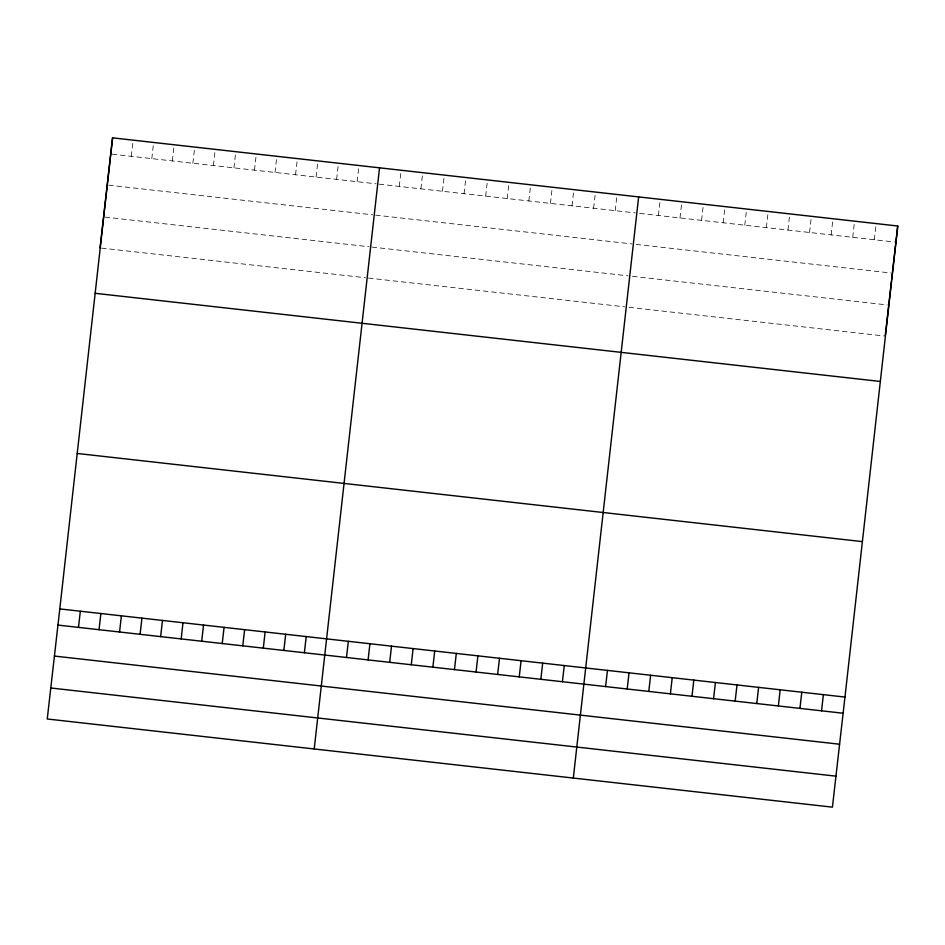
<?xml version="1.0" encoding="UTF-8"?>
<svg xmlns="http://www.w3.org/2000/svg" width="945" height="945" viewBox="0 0 945 945"><rect width="100%" height="100%" fill="white"/><g stroke="black" fill="none" stroke-linecap="round" stroke-linejoin="round"><path stroke-width="0.71" stroke-dasharray="4.72 3.54" d="M131.272 156.327L133.115 140.155M151.802 158.63L153.645 142.459M172.344 160.934L174.175 144.762M192.874 163.237L194.717 147.077M213.405 165.54L215.247 149.381M233.947 167.856L235.789 151.684M254.477 170.159L256.319 153.988M275.019 172.462L276.861 156.291M295.549 174.766L297.391 158.606M316.091 177.069L317.933 160.91M336.621 179.385L338.464 163.213M357.163 181.688L358.994 165.517M399.286 186.413L401.129 170.254M420.879 188.835L422.722 172.675M442.473 191.268L444.315 175.097M464.066 193.69L465.909 177.518M485.659 196.111L487.502 179.94M507.241 198.533L509.083 182.373M528.834 200.966L530.677 184.795M550.427 203.388L552.27 187.216M572.02 205.809L573.863 189.638M593.614 208.231L595.456 192.071M615.207 210.664L617.05 194.493M658.393 215.507L660.236 199.336M679.987 217.929L681.829 201.769M701.58 220.35L703.423 204.191M723.173 222.784L725.016 206.612M744.766 225.205L746.609 209.034M766.36 227.627L768.191 211.467M787.941 230.048L789.784 213.889M809.534 232.482L811.377 216.31M831.127 234.903L832.97 218.732M852.721 237.325L854.563 221.154M874.314 239.746L876.157 223.587M112.195 154.177L376.228 183.826M379.134 184.157L635.359 212.92M639.682 213.405L894.466 242.014M108.663 185.173L372.696 214.822M375.602 215.141L631.827 243.916M636.15 244.401L890.934 272.999M105.037 217.102L369.058 246.751M371.964 247.07L628.189 275.846M632.512 276.33L887.296 304.94M101.505 248.098L365.526 277.736M368.432 278.066L624.657 306.83M628.98 307.314L883.764 335.924"/><path stroke-width="1.42" d="M59.795 608.911L112.573 137.852L897.75 226.009L844.972 697.067L832.427 807.148L47.25 718.991L59.795 608.911L844.972 697.067M379.536 167.82L314.212 748.972M638.643 196.914L573.32 778.054M100.028 247.933L112.573 137.852M78.482 627.385L80.325 611.214M99.024 629.689L100.867 613.529M119.554 631.992L121.397 615.833M140.096 634.308L141.939 618.136M160.626 636.611L162.469 620.44M181.156 638.914L182.999 622.743M201.698 641.218L203.541 625.058M222.229 643.521L224.071 627.362M242.77 645.837L244.613 629.665M263.301 648.14L265.143 631.969M283.843 650.443L285.685 634.272M304.373 652.747L306.215 636.576M346.496 657.484L348.339 641.312M368.089 659.905L369.932 643.734M389.683 662.327L391.525 646.156M411.276 664.748L413.119 648.589M432.869 667.17L434.712 651.01M454.462 669.603L456.305 653.432M476.056 672.025L477.898 655.854M497.649 674.447L499.492 658.287M519.242 676.868L521.085 660.709M540.835 679.301L542.678 663.13M562.429 681.723L564.271 665.552M605.615 686.566L607.446 670.407M627.197 688.999L629.039 672.828M648.79 691.421L650.632 675.25M670.383 693.843L672.226 677.671M691.976 696.264L693.819 680.105M713.569 698.698L715.412 682.526M735.163 701.119L737.005 684.948M756.756 703.541L758.599 687.369M778.349 705.962L780.192 689.803M799.942 708.384L801.785 692.224M821.536 710.817L823.378 694.646M885.205 336.089L885.772 331.128M885.914 329.888L891.501 280.83M891.655 279.555L897.75 226.009M95.161 293.304L880.327 381.461M77.206 453.458L862.383 541.615M57.952 625.082L843.129 713.239M54.42 656.066L839.597 744.223M50.782 687.995L835.959 776.164"/></g></svg>
